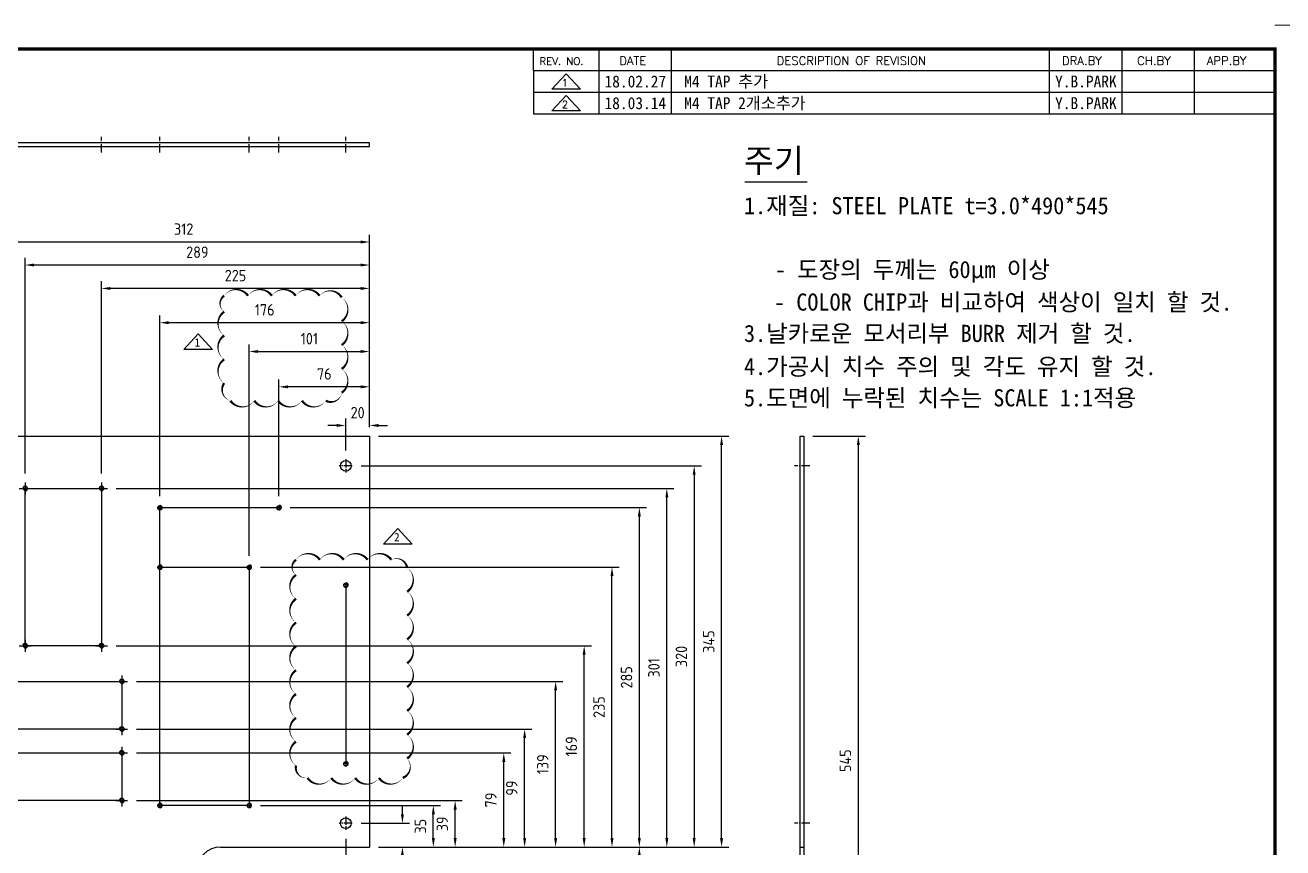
# Model space of a CAD drawing. Header units: millimetres. Extents: x 24815 to 37444, y -10619 to 6020.
# Drawn here: x 28258 to 29313, y -1064 to -373 of the extents above; entities that cross this region are included whole.
import ezdxf
from ezdxf.enums import TextEntityAlignment as Align

# ---------------------------------------------------------------- set-up
doc = ezdxf.new("R2010")
doc.units = ezdxf.units.MM
doc.linetypes.add('CENTER', pattern=[50.8, 31.75, -6.35, 6.35, -6.35])
doc.linetypes.add('CENTER1', pattern=[10, 7, -1, 1, -1])
doc.layers.add('case', color=3, linetype='Continuous', lineweight=30)
for name, color, linetype in [('CENTER', 1, 'CENTER'), ('CL', 1, 'CENTER'), ('FL', 3, 'Continuous'), ('FORMAT-1', 7, 'Continuous'), ('THIN', 3, 'Continuous')]:
    doc.layers.add(name, color=color, linetype=linetype)
doc.styles.add('HAN', font='')
doc.styles.add('RC', font='ROMANC.SHX')
doc.styles.get("Standard").update_dxf_attribs({"font": 'ISOCP.SHX', "bigfont": 'WHGTXT.SHX'})
doc.styles.get('HAN').set_extended_font_data('GulimChe')
doc.dimstyles.new('PS-3', dxfattribs={"dimscale": 3, "dimtxt": 3.2, "dimasz": 2.5, "dimexe": 2, "dimexo": 2.5, "dimgap": 2, "dimtad": 1, "dimtoh": 1, "dimrnd": 0.05, "dimzin": 12, "dimdsep": 46, "dimtxsty": 'Standard', "dimcen": 0, "dimclrt": 2, "dimazin": 3, "dimtfac": 1, "dimtofl": 0, "dimtmove": 0, "dimatfit": 3, "dimfxl": 0.18, "dimtolj": 1, "dimtzin": 0, "dimarcsym": 0})

# ---------------------------------------------------------------- blocks, each defined once
blk = doc.blocks.new('format-3')
at = {"color": 3, "lineweight": 9}
blk.add_line((414.5, 291.3), (419.5, 291.3), dxfattribs=at)
at = {"color": 180}
for p, q in [((258.97, 281.75), (258.97, 286.3)), ((272.71, 281.75), (272.71, 286.3)), ((287.94, 281.75), (287.94, 286.3)), ((367.22, 281.75), (367.22, 286.3)), ((382.45, 281.75), (382.45, 286.3)), ((397.61, 281.75), (397.61, 286.3)), ((258.97, 281.75), (414.5, 281.75))]:
    blk.add_line(p, q, dxfattribs=at)
at = {"layer": 'FORMAT-1', "const_width": 0.7}
blk.add_lwpolyline([(13, 5), (13, 286.3), (414.5, 286.3), (414.5, 5)], close=True, dxfattribs=at)
at = {"color": 2, "style": 'RC'}
for s, height, p in [('REV. NO.', 1.56, (260.23, 282.95)), ('DATE', 1.788, (276.95, 282.94)), ('DESCRIPTION OF REVISION', 1.7875, (309.98, 282.94)), ('DRA.BY', 1.788, (369.83, 282.94)), ('CH.BY', 1.788, (385.59, 282.94)), ('APP.BY', 1.788, (400.18, 282.94))]:
    blk.add_text(s, height=height, dxfattribs=at).set_placement(p)
at = {"style": 'HAN'}
for tag, height, p in [('MODEL-NAME', 3, (386.1, 31.53)), ('SCALE', 2.7, (320.81, 26.29)), ('PART-NAME', 3, (386.1, 26.29)), ('PART-NO', 3, (386.1, 21.01)), ('DRA-BY', 3, (260.72, 19.44)), ('CH-BY', 3, (277.21, 19.44)), ('APP-BY', 3, (293.7, 19.44)), ('관련업체', 3, (333.52, 9.26)), ('DRA-DATE', 2.5, (260.72, 7.47)), ('CH-DATE', 2.5, (277.21, 7.47)), ('APP-DATE', 2.5, (293.7, 7.47))]:
    blk.add_attdef(tag, text='', height=height, dxfattribs=at).set_placement(p, align=Align.MIDDLE_CENTER)
blk = doc.blocks.new('re3')
at = {"color": 180}
for p, q in [((0, 0), (0, -4.55)), ((6.87, -0.64), (3.86, -3.91)), ((6.87, -0.64), (9.88, -3.91)), ((13.74, -4.55), (13.74, 0)), ((28.97, -4.55), (28.97, 0)), ((108.25, -4.55), (108.25, 0)), ((123.49, -4.55), (123.49, 0)), ((138.64, -4.55), (138.64, 0)), ((0, -4.55), (155.53, -4.55)), ((9.88, -3.91), (3.86, -3.91))]:
    blk.add_line(p, q, dxfattribs=at)
at = {"color": 2, "style": 'RC', "oblique": 15}
blk.add_attdef('REV.NO', text='', height=1.56, dxfattribs=at).set_placement((6.59, -2.56), align=Align.MIDDLE_CENTER)
blk.add_attdef('-1', text='', height=1.56, dxfattribs=at).set_placement((9.37, -1.66), align=Align.MIDDLE_LEFT)
at = {"color": 2, "style": 'HAN'}
for tag, p in [('REV.-DATE', (21.36, -2.28)), ('DRA.BY', (115.87, -2.28)), ('CH.BY', (131.07, -2.28)), ('APP.BY', (147.09, -2.28))]:
    blk.add_attdef(tag, text='', height=2.5, dxfattribs=at).set_placement(p, align=Align.MIDDLE_CENTER)
blk.add_attdef('DESCRIPTION-OF-REVISION', text='', height=2.5, dxfattribs=at).set_placement((31.61, -2.28), align=Align.MIDDLE_LEFT)
blk = doc.blocks.new('*D776')
at = {"color": 0, "lineweight": -2, "transparency": 16777216}
for p, q in [((28526.7, -730), (28526.7, -703.1)), ((28546.7, -710.5), (28546.7, -703.1)), ((28519.2, -709.1), (28511.7, -709.1)), ((28554.2, -709.1), (28561.7, -709.1))]:
    blk.add_line(p, q, dxfattribs=at)
at = {"color": 0, "transparency": 16777216}
for points in [[(28519.2, -707.8), (28519.2, -710.3), (28526.7, -709.1)], [(28554.2, -707.8), (28554.2, -710.3), (28546.7, -709.1)]]:
    blk.add_solid(points, dxfattribs=at)
at = {"layer": 'Defpoints', "color": 0, "transparency": 16777216}
for p in [(28526.7, -709.1), (28546.7, -718), (28526.7, -737.5)]:
    blk.add_point(p, dxfattribs=at)
at = {"color": 2, "transparency": 16777216, "insert": (28536.7, -698.3), "char_height": 9.6, "attachment_point": 5}
blk.add_mtext('\\A1;20', dxfattribs=at)
blk = doc.blocks.new('*D777')
at = {"color": 0, "lineweight": -2, "transparency": 16777216}
for p, q in [((28321.7, -749.5), (28321.7, -588)), ((28546.7, -710.5), (28546.7, -588)), ((28539.2, -594), (28329.2, -594))]:
    blk.add_line(p, q, dxfattribs=at)
at = {"color": 0, "transparency": 16777216}
for points in [[(28329.2, -592.8), (28329.2, -595.3), (28321.7, -594)], [(28539.2, -592.8), (28539.2, -595.3), (28546.7, -594)]]:
    blk.add_solid(points, dxfattribs=at)
at = {"layer": 'Defpoints', "color": 0, "transparency": 16777216}
for p in [(28321.7, -594), (28546.7, -718), (28321.7, -757)]:
    blk.add_point(p, dxfattribs=at)
at = {"color": 2, "transparency": 16777216, "insert": (28434.2, -583.2), "char_height": 9.6, "attachment_point": 5}
blk.add_mtext('\\A1;225', dxfattribs=at)
blk = doc.blocks.new('*D778')
at = {"color": 0, "lineweight": -2, "transparency": 16777216}
for p, q in [((28257.7, -749.5), (28257.7, -568.4)), ((28546.7, -710.5), (28546.7, -568.4)), ((28539.2, -574.4), (28265.2, -574.4))]:
    blk.add_line(p, q, dxfattribs=at)
at = {"color": 0, "transparency": 16777216}
for points in [[(28265.2, -573.1), (28265.2, -575.6), (28257.7, -574.4)], [(28539.2, -573.1), (28539.2, -575.6), (28546.7, -574.4)]]:
    blk.add_solid(points, dxfattribs=at)
at = {"layer": 'Defpoints', "color": 0, "transparency": 16777216}
for p in [(28257.7, -574.4), (28546.7, -718), (28257.7, -757)]:
    blk.add_point(p, dxfattribs=at)
at = {"color": 2, "transparency": 16777216, "insert": (28402.2, -563.6), "char_height": 9.6, "attachment_point": 5}
blk.add_mtext('\\A1;289', dxfattribs=at)
blk = doc.blocks.new('*D706')
at = {"color": 0, "lineweight": -2, "transparency": 16777216}
for p, q in [((28234.7, -710.5), (28234.7, -549)), ((28242.2, -555), (28539.2, -555)), ((28546.7, -710.5), (28546.7, -549))]:
    blk.add_line(p, q, dxfattribs=at)
at = {"color": 0, "transparency": 16777216}
for points in [[(28242.2, -553.8), (28242.2, -556.3), (28234.7, -555)], [(28539.2, -553.8), (28539.2, -556.3), (28546.7, -555)]]:
    blk.add_solid(points, dxfattribs=at)
at = {"layer": 'Defpoints', "color": 0, "transparency": 16777216}
for p in [(28546.7, -555), (28234.7, -718), (28546.7, -718)]:
    blk.add_point(p, dxfattribs=at)
at = {"color": 2, "transparency": 16777216, "insert": (28390.7, -544.2), "char_height": 9.6, "attachment_point": 5}
blk.add_mtext('\\A1;312', dxfattribs=at)
blk = doc.blocks.new('*D780')
at = {"color": 0, "lineweight": -2, "ltscale": 10, "transparency": 16777216}
for p, q in [((28574.3, -1035.5), (28574.3, -1028)), ((28539.7, -1043), (28580.3, -1043)), ((28554.2, -1063), (28580.3, -1063)), ((28574.3, -1070.5), (28574.3, -1121.2)), ((28574.3, -1121.2), (28557.5, -1121.2))]:
    blk.add_line(p, q, dxfattribs=at)
at = {"color": 0, "ltscale": 10, "transparency": 16777216}
for points in [[(28573, -1035.5), (28575.5, -1035.5), (28574.3, -1043)], [(28573, -1070.5), (28575.5, -1070.5), (28574.3, -1063)]]:
    blk.add_solid(points, dxfattribs=at)
at = {"layer": 'Defpoints', "color": 0, "ltscale": 10, "transparency": 16777216}
for p in [(28532.2, -1043), (28574.3, -1043), (28546.7, -1063)]:
    blk.add_point(p, dxfattribs=at)
at = {"color": 2, "ltscale": 10, "transparency": 16777216, "insert": (28562.9, -1110.3), "char_height": 9.6, "attachment_point": 5}
blk.add_mtext('\\A1;20', dxfattribs=at)
blk = doc.blocks.new('*D781')
at = {"color": 0, "lineweight": -2, "ltscale": 10, "transparency": 16777216}
for p, q in [((28351.2, -1024), (28624.5, -1024)), ((28618.5, -1055.5), (28618.5, -1031.5)), ((28554.2, -1063), (28624.5, -1063))]:
    blk.add_line(p, q, dxfattribs=at)
at = {"color": 0, "ltscale": 10, "transparency": 16777216}
for points in [[(28617.3, -1031.5), (28619.8, -1031.5), (28618.5, -1024)], [(28617.3, -1055.5), (28619.8, -1055.5), (28618.5, -1063)]]:
    blk.add_solid(points, dxfattribs=at)
at = {"layer": 'Defpoints', "color": 0, "ltscale": 10, "transparency": 16777216}
for p in [(28343.7, -1024), (28618.5, -1024), (28546.7, -1063)]:
    blk.add_point(p, dxfattribs=at)
at = {"color": 2, "ltscale": 10, "transparency": 16777216, "insert": (28607.7, -1043.5), "char_height": 9.6, "attachment_point": 5, "rotation": 90}
blk.add_mtext('\\A1;39', dxfattribs=at)
blk = doc.blocks.new('*D782')
at = {"color": 0, "lineweight": -2, "ltscale": 10, "transparency": 16777216}
for p, q in [((28351.2, -984), (28665.3, -984)), ((28659.3, -1055.5), (28659.3, -991.5)), ((28554.2, -1063), (28665.3, -1063))]:
    blk.add_line(p, q, dxfattribs=at)
at = {"color": 0, "ltscale": 10, "transparency": 16777216}
for points in [[(28658.1, -991.5), (28660.6, -991.5), (28659.3, -984)], [(28658.1, -1055.5), (28660.6, -1055.5), (28659.3, -1063)]]:
    blk.add_solid(points, dxfattribs=at)
at = {"layer": 'Defpoints', "color": 0, "ltscale": 10, "transparency": 16777216}
for p in [(28343.7, -984), (28659.3, -984), (28546.7, -1063)]:
    blk.add_point(p, dxfattribs=at)
at = {"color": 2, "ltscale": 10, "transparency": 16777216, "insert": (28648.5, -1023.5), "char_height": 9.6, "attachment_point": 5, "rotation": 90}
blk.add_mtext('\\A1;79', dxfattribs=at)
blk = doc.blocks.new('*D783')
at = {"color": 0, "lineweight": -2, "ltscale": 10, "transparency": 16777216}
for p, q in [((28351.2, -964), (28682.8, -964)), ((28676.8, -1055.5), (28676.8, -971.5)), ((28554.2, -1063), (28682.8, -1063))]:
    blk.add_line(p, q, dxfattribs=at)
at = {"color": 0, "ltscale": 10, "transparency": 16777216}
for points in [[(28675.6, -971.5), (28678.1, -971.5), (28676.8, -964)], [(28675.6, -1055.5), (28678.1, -1055.5), (28676.8, -1063)]]:
    blk.add_solid(points, dxfattribs=at)
at = {"layer": 'Defpoints', "color": 0, "ltscale": 10, "transparency": 16777216}
for p in [(28343.7, -964), (28676.8, -964), (28546.7, -1063)]:
    blk.add_point(p, dxfattribs=at)
at = {"color": 2, "ltscale": 10, "transparency": 16777216, "insert": (28666, -1013.5), "char_height": 9.6, "attachment_point": 5, "rotation": 90}
blk.add_mtext('\\A1;99', dxfattribs=at)
blk = doc.blocks.new('*D784')
at = {"color": 0, "lineweight": -2, "ltscale": 10, "transparency": 16777216}
for p, q in [((28351.2, -924), (28708.8, -924)), ((28702.8, -1055.5), (28702.8, -931.5)), ((28554.2, -1063), (28708.8, -1063))]:
    blk.add_line(p, q, dxfattribs=at)
at = {"color": 0, "ltscale": 10, "transparency": 16777216}
for points in [[(28701.6, -931.5), (28704.1, -931.5), (28702.8, -924)], [(28701.6, -1055.5), (28704.1, -1055.5), (28702.8, -1063)]]:
    blk.add_solid(points, dxfattribs=at)
at = {"layer": 'Defpoints', "color": 0, "ltscale": 10, "transparency": 16777216}
for p in [(28343.7, -924), (28702.8, -924), (28546.7, -1063)]:
    blk.add_point(p, dxfattribs=at)
at = {"color": 2, "ltscale": 10, "transparency": 16777216, "insert": (28692, -993.5), "char_height": 9.6, "attachment_point": 5, "rotation": 90}
blk.add_mtext('\\A1;139', dxfattribs=at)
blk = doc.blocks.new('*D785')
at = {"color": 0, "lineweight": -2, "ltscale": 10, "transparency": 16777216}
for p, q in [((28334.2, -894), (28732.8, -894)), ((28726.8, -1055.5), (28726.8, -901.5)), ((28554.2, -1063), (28732.8, -1063))]:
    blk.add_line(p, q, dxfattribs=at)
at = {"color": 0, "ltscale": 10, "transparency": 16777216}
for points in [[(28725.5, -901.5), (28728, -901.5), (28726.8, -894)], [(28725.5, -1055.5), (28728, -1055.5), (28726.8, -1063)]]:
    blk.add_solid(points, dxfattribs=at)
at = {"layer": 'Defpoints', "color": 0, "ltscale": 10, "transparency": 16777216}
for p in [(28326.7, -894), (28726.8, -894), (28546.7, -1063)]:
    blk.add_point(p, dxfattribs=at)
at = {"color": 2, "ltscale": 10, "transparency": 16777216, "insert": (28716, -978.5), "char_height": 9.6, "attachment_point": 5, "rotation": 90}
blk.add_mtext('\\A1;169', dxfattribs=at)
blk = doc.blocks.new('*D786')
at = {"color": 0, "lineweight": -2, "ltscale": 10, "transparency": 16777216}
for p, q in [((28334.2, -762), (28802.1, -762)), ((28796.1, -1055.5), (28796.1, -769.5)), ((28554.2, -1063), (28802.1, -1063))]:
    blk.add_line(p, q, dxfattribs=at)
at = {"color": 0, "ltscale": 10, "transparency": 16777216}
for points in [[(28794.9, -769.5), (28797.4, -769.5), (28796.1, -762)], [(28794.9, -1055.5), (28797.4, -1055.5), (28796.1, -1063)]]:
    blk.add_solid(points, dxfattribs=at)
at = {"layer": 'Defpoints', "color": 0, "ltscale": 10, "transparency": 16777216}
for p in [(28326.7, -762), (28796.1, -762), (28546.7, -1063)]:
    blk.add_point(p, dxfattribs=at)
at = {"color": 2, "ltscale": 10, "transparency": 16777216, "insert": (28785.3, -912.5), "char_height": 9.6, "attachment_point": 5, "rotation": 90}
blk.add_mtext('\\A1;301', dxfattribs=at)
blk = doc.blocks.new('*D707')
at = {"color": 0, "lineweight": -2, "ltscale": 10, "transparency": 16777216}
for p, q in [((28554.2, -718), (28848.1, -718)), ((28842.1, -1055.5), (28842.1, -725.5)), ((28554.2, -1063), (28848.1, -1063))]:
    blk.add_line(p, q, dxfattribs=at)
at = {"color": 0, "ltscale": 10, "transparency": 16777216}
for points in [[(28840.8, -725.5), (28843.3, -725.5), (28842.1, -718)], [(28840.8, -1055.5), (28843.3, -1055.5), (28842.1, -1063)]]:
    blk.add_solid(points, dxfattribs=at)
at = {"layer": 'Defpoints', "color": 0, "ltscale": 10, "transparency": 16777216}
for p in [(28546.7, -718), (28842.1, -718), (28546.7, -1063)]:
    blk.add_point(p, dxfattribs=at)
at = {"color": 2, "ltscale": 10, "transparency": 16777216, "insert": (28831.3, -890.5), "char_height": 9.6, "attachment_point": 5, "rotation": 90}
blk.add_mtext('\\A1;345', dxfattribs=at)
blk = doc.blocks.new('*D708')
at = {"color": 0, "lineweight": -2, "ltscale": 10, "transparency": 16777216}
for p, q in [((28554.2, -1063), (28779.1, -1063)), ((28773.1, -1255.5), (28773.1, -1070.5)), ((28409.2, -1263), (28779.1, -1263))]:
    blk.add_line(p, q, dxfattribs=at)
at = {"color": 0, "ltscale": 10, "transparency": 16777216}
for points in [[(28771.8, -1070.5), (28774.3, -1070.5), (28773.1, -1063)], [(28771.8, -1255.5), (28774.3, -1255.5), (28773.1, -1263)]]:
    blk.add_solid(points, dxfattribs=at)
at = {"layer": 'Defpoints', "color": 0, "ltscale": 10, "transparency": 16777216}
for p in [(28546.7, -1063), (28773.1, -1063), (28401.7, -1263)]:
    blk.add_point(p, dxfattribs=at)
at = {"color": 2, "ltscale": 10, "transparency": 16777216, "insert": (28762.3, -1163), "char_height": 9.6, "attachment_point": 5, "rotation": 90}
blk.add_mtext('\\A1;200', dxfattribs=at)
blk = doc.blocks.new('*D709')
at = {"color": 0, "lineweight": -2, "ltscale": 10, "transparency": 16777216}
for p, q in [((28918.6, -718), (28962.8, -718)), ((28956.8, -725.5), (28956.8, -1255.5)), ((28918.6, -1263), (28962.8, -1263))]:
    blk.add_line(p, q, dxfattribs=at)
at = {"color": 0, "ltscale": 10, "transparency": 16777216}
for points in [[(28955.6, -725.5), (28958.1, -725.5), (28956.8, -718)], [(28955.6, -1255.5), (28958.1, -1255.5), (28956.8, -1263)]]:
    blk.add_solid(points, dxfattribs=at)
at = {"layer": 'Defpoints', "color": 0, "ltscale": 10, "transparency": 16777216}
for p in [(28911.1, -718), (28911.1, -1263), (28956.8, -1263)]:
    blk.add_point(p, dxfattribs=at)
at = {"color": 2, "ltscale": 10, "transparency": 16777216, "insert": (28946, -990.5), "char_height": 9.6, "attachment_point": 5, "rotation": 90}
blk.add_mtext('\\A1;545', dxfattribs=at)
blk = doc.blocks.new('ADSADSGA')
at = {"color": 1, "linetype": 'CENTER1'}
for p, q in [((-19883.5, 17648.6), (-19896.5, 17648.6)), ((-19883.5, 17348.6), (-19896.5, 17348.6)), ((-19896.5, 17230.1), (-19883.5, 17230.1)), ((-19896.5, 17137.1), (-19883.5, 17137.1))]:
    blk.add_line(p, q, dxfattribs=at)
at = {"layer": 'case', "color": 3, "lineweight": -3}
for p, q in [((-19891.5, 17673.6), (-19888.5, 17673.6)), ((-19891.5, 17128.6), (-19891.5, 17673.6)), ((-19888.5, 17673.6), (-19888.5, 17128.6)), ((-19888.5, 17128.6), (-19891.5, 17128.6))]:
    blk.add_line(p, q, dxfattribs=at)
at = {"layer": 'case', "color": 3}
blk.add_line((-19891.5, 17328.6), (-19888.5, 17328.6), dxfattribs=at)
blk = doc.blocks.new('*D729')
at = {"color": 0, "lineweight": -2, "ltscale": 10, "transparency": 16777216}
for p, q in [((28455.2, -1028), (28606.2, -1028)), ((28600.2, -1055.5), (28600.2, -1035.5)), ((28554.2, -1063), (28606.2, -1063))]:
    blk.add_line(p, q, dxfattribs=at)
at = {"color": 0, "ltscale": 10, "transparency": 16777216}
for points in [[(28599, -1035.5), (28601.5, -1035.5), (28600.2, -1028)], [(28599, -1055.5), (28601.5, -1055.5), (28600.2, -1063)]]:
    blk.add_solid(points, dxfattribs=at)
at = {"layer": 'Defpoints', "color": 0, "ltscale": 10, "transparency": 16777216}
for p in [(28447.7, -1028), (28600.2, -1028), (28546.7, -1063)]:
    blk.add_point(p, dxfattribs=at)
at = {"color": 2, "ltscale": 10, "transparency": 16777216, "insert": (28589.4, -1045.5), "char_height": 9.6, "attachment_point": 5, "rotation": 90}
blk.add_mtext('\\A1;35', dxfattribs=at)
blk = doc.blocks.new('*D723')
at = {"color": 0, "lineweight": -2, "ltscale": 10, "transparency": 16777216}
for p, q in [((28455.2, -828), (28756.1, -828)), ((28750.1, -1055.5), (28750.1, -835.5)), ((28554.2, -1063), (28756.1, -1063))]:
    blk.add_line(p, q, dxfattribs=at)
at = {"color": 0, "ltscale": 10, "transparency": 16777216}
for points in [[(28748.9, -835.5), (28751.4, -835.5), (28750.1, -828)], [(28748.9, -1055.5), (28751.4, -1055.5), (28750.1, -1063)]]:
    blk.add_solid(points, dxfattribs=at)
at = {"layer": 'Defpoints', "color": 0, "ltscale": 10, "transparency": 16777216}
for p in [(28447.7, -828), (28750.1, -828), (28546.7, -1063)]:
    blk.add_point(p, dxfattribs=at)
at = {"color": 2, "ltscale": 10, "transparency": 16777216, "insert": (28739.3, -945.5), "char_height": 9.6, "attachment_point": 5, "rotation": 90}
blk.add_mtext('\\A1;235', dxfattribs=at)
blk = doc.blocks.new('*D724')
at = {"color": 0, "lineweight": -2, "ltscale": 10, "transparency": 16777216}
for p, q in [((28480.2, -778), (28779.1, -778)), ((28773.1, -1055.5), (28773.1, -785.5)), ((28554.2, -1063), (28779.1, -1063))]:
    blk.add_line(p, q, dxfattribs=at)
at = {"color": 0, "ltscale": 10, "transparency": 16777216}
for points in [[(28771.8, -785.5), (28774.3, -785.5), (28773.1, -778)], [(28771.8, -1055.5), (28774.3, -1055.5), (28773.1, -1063)]]:
    blk.add_solid(points, dxfattribs=at)
at = {"layer": 'Defpoints', "color": 0, "ltscale": 10, "transparency": 16777216}
for p in [(28472.7, -778), (28773.1, -778), (28546.7, -1063)]:
    blk.add_point(p, dxfattribs=at)
at = {"color": 2, "ltscale": 10, "transparency": 16777216, "insert": (28762.3, -920.5), "char_height": 9.6, "attachment_point": 5, "rotation": 90}
blk.add_mtext('\\A1;285', dxfattribs=at)
blk = doc.blocks.new('*D725')
at = {"color": 0, "lineweight": -2, "ltscale": 10, "transparency": 16777216}
for p, q in [((28539.7, -743), (28825.1, -743)), ((28819.1, -750.5), (28819.1, -1055.5)), ((28554.2, -1063), (28825.1, -1063))]:
    blk.add_line(p, q, dxfattribs=at)
at = {"color": 0, "ltscale": 10, "transparency": 16777216}
for points in [[(28817.8, -750.5), (28820.3, -750.5), (28819.1, -743)], [(28817.8, -1055.5), (28820.3, -1055.5), (28819.1, -1063)]]:
    blk.add_solid(points, dxfattribs=at)
at = {"layer": 'Defpoints', "color": 0, "ltscale": 10, "transparency": 16777216}
for p in [(28532.2, -743), (28546.7, -1063), (28819.1, -1063)]:
    blk.add_point(p, dxfattribs=at)
at = {"color": 2, "ltscale": 10, "transparency": 16777216, "insert": (28808.3, -903), "char_height": 9.6, "attachment_point": 5, "rotation": 90}
blk.add_mtext('\\A1;320', dxfattribs=at)
blk = doc.blocks.new('*D726')
at = {"color": 0, "lineweight": -2, "transparency": 16777216}
for p, q in [((28470.7, -768.5), (28470.7, -670.6)), ((28546.7, -710.5), (28546.7, -670.6)), ((28539.2, -676.6), (28478.2, -676.6))]:
    blk.add_line(p, q, dxfattribs=at)
at = {"color": 0, "transparency": 16777216}
for points in [[(28478.2, -675.4), (28478.2, -677.9), (28470.7, -676.6)], [(28539.2, -675.4), (28539.2, -677.9), (28546.7, -676.6)]]:
    blk.add_solid(points, dxfattribs=at)
at = {"layer": 'Defpoints', "color": 0, "transparency": 16777216}
for p in [(28470.7, -676.6), (28546.7, -718), (28470.7, -776)]:
    blk.add_point(p, dxfattribs=at)
at = {"color": 2, "transparency": 16777216, "insert": (28508.7, -665.8), "char_height": 9.6, "attachment_point": 5}
blk.add_mtext('\\A1;76', dxfattribs=at)
blk = doc.blocks.new('*D727')
at = {"color": 0, "lineweight": -2, "transparency": 16777216}
for p, q in [((28445.7, -818.5), (28445.7, -641)), ((28546.7, -710.5), (28546.7, -641)), ((28453.2, -647), (28539.2, -647))]:
    blk.add_line(p, q, dxfattribs=at)
at = {"color": 0, "transparency": 16777216}
for points in [[(28453.2, -645.7), (28453.2, -648.2), (28445.7, -647)], [(28539.2, -645.7), (28539.2, -648.2), (28546.7, -647)]]:
    blk.add_solid(points, dxfattribs=at)
at = {"layer": 'Defpoints', "color": 0, "transparency": 16777216}
for p in [(28546.7, -647), (28546.7, -718), (28445.7, -826)]:
    blk.add_point(p, dxfattribs=at)
at = {"color": 2, "transparency": 16777216, "insert": (28496.2, -636.2), "char_height": 9.6, "attachment_point": 5}
blk.add_mtext('\\A1;101', dxfattribs=at)
blk = doc.blocks.new('*D728')
at = {"color": 0, "lineweight": -2, "transparency": 16777216}
for p, q in [((28370.7, -768.5), (28370.7, -616.8)), ((28546.7, -710.5), (28546.7, -616.8)), ((28539.2, -622.8), (28378.2, -622.8))]:
    blk.add_line(p, q, dxfattribs=at)
at = {"color": 0, "transparency": 16777216}
for points in [[(28378.2, -621.5), (28378.2, -624), (28370.7, -622.8)], [(28539.2, -621.5), (28539.2, -624), (28546.7, -622.8)]]:
    blk.add_solid(points, dxfattribs=at)
at = {"layer": 'Defpoints', "color": 0, "transparency": 16777216}
for p in [(28370.7, -622.8), (28546.7, -718), (28370.7, -776)]:
    blk.add_point(p, dxfattribs=at)
at = {"color": 2, "transparency": 16777216, "insert": (28458.7, -612), "char_height": 9.6, "attachment_point": 5}
blk.add_mtext('\\A1;176', dxfattribs=at)
blk = doc.blocks.new('A$C4C521A20')
at = {"color": 1, "linetype": 'CENTER1'}
for p, q in [((130.5, 520), (119.5, 520)), ((125, 525.5), (125, 514.5)), ((-325, 425.5), (-325, 414.5)), ((-319.5, 420), (-330.5, 420)), ((125, 225.5), (125, 214.5)), ((125, 225.5), (125, 214.5)), ((130.5, 220), (119.5, 220)), ((130.5, 220), (119.5, 220)), ((-213, 101.5), (-231, 101.5)), ((-15.5, 101.5), (-34, 101.5)), ((-325, 25.5), (-325, 14.5)), ((-319.5, 20), (-330.5, 20)), ((-213, 8.5), (-231, 8.5)), ((-15.5, 8.5), (-34, 8.5))]:
    blk.add_line(p, q, dxfattribs=at)
at = {"color": 1, "linetype": 'CENTER1', "lineweight": -3}
for p, q in [((-222, 110.5), (-222, 92.5)), ((-25, 110.5), (-25, 92.5)), ((-222, 17.5), (-222, -0.5)), ((-25, 17.5), (-25, -0.5))]:
    blk.add_line(p, q, dxfattribs=at)
for centre, radius in [((-144, 501), 1.62), ((-80, 501), 1.62), ((-31, 485), 1.62), ((69, 485), 1.62), ((-31, 435), 1.62), ((44, 435), 1.62), ((-270, 427.6), 2.46), ((-203.5, 427.6), 2.46), ((125, 420), 1.62), ((-265.5, 380), 1.62), ((-208, 380), 1.62), ((-144, 369), 1.62), ((-80, 369), 1.62), ((-260.3, 363), 1.62), ((-213.3, 363), 1.62), ((-173, 339), 1.62), ((-63, 339), 1.62), ((-173, 299), 1.62), ((-63, 299), 1.62), ((-173, 279), 1.62), ((-63, 279), 1.62), ((-260.3, 267), 1.62), ((-213.3, 267), 1.62), ((125, 270), 1.62), ((-265.5, 250), 1.62), ((-208, 250), 1.62), ((-173, 239), 1.62), ((-63, 239), 1.62), ((-31, 235), 1.62), ((44, 235), 1.62)]:
    blk.add_circle(centre, radius)
at = {"layer": 'case', "color": 3, "lineweight": -3}
for p, q in [((-167, 465), (-167, 545)), ((-167, 545), (145, 545)), ((145, 545), (145, 200)), ((-345, 0), (-345, 445)), ((-345, 445), (-187, 445)), ((20, 200), (145, 200)), ((0, 180), (0, 0)), ((-345, 0), (0, 0))]:
    blk.add_line(p, q, dxfattribs=at)
for centre, radius in [((125, 520), 4.5), ((-325, 420), 4.5), ((125, 220), 4.5), ((-222, 101.5), 5), ((-25, 101.5), 5), ((-238.5, 101.5), 4), ((-8.5, 101.5), 4), ((-325, 20), 4.5), ((-238.5, 8.5), 4), ((-222, 8.5), 5), ((-25, 8.5), 5), ((-8.5, 8.5), 4)]:
    blk.add_circle(centre, radius, dxfattribs=at)
at = {"layer": 'case', "color": 3}
blk.add_circle((125, 220), 4.5, dxfattribs=at)
at = {"layer": 'case', "color": 3, "lineweight": -3}
for centre, start, end in [((-187, 465), 270, 0), ((20, 180), 90, 180)]:
    blk.add_arc(centre, 20, start, end, dxfattribs=at)
at = {"layer": 'CENTER'}
for p, q in [((-149, 501), (-139, 501)), ((-144, 506), (-144, 496)), ((-85, 501), (-75, 501)), ((-80, 506), (-80, 496)), ((-31, 487), (-31, 483)), ((69, 487), (69, 483)), ((-29, 485), (-33, 485)), ((71, 485), (67, 485)), ((-29, 435), (-33, 435)), ((-31, 437), (-31, 433)), ((46, 435), (42, 435)), ((44, 437), (44, 433)), ((127, 420), (123, 420)), ((125, 422), (125, 418)), ((-270.5, 380), (-260.5, 380)), ((-265.5, 385), (-265.5, 375)), ((-213, 380), (-203, 380)), ((-208, 385), (-208, 375)), ((-144, 374), (-144, 364)), ((-80, 374), (-80, 364)), ((-265.3, 363), (-255.3, 363)), ((-260.3, 368), (-260.3, 358)), ((-218.3, 363), (-208.3, 363)), ((-213.3, 368), (-213.3, 358)), ((-149, 369), (-139, 369)), ((-85, 369), (-75, 369)), ((-178, 339), (-168, 339)), ((-173, 344), (-173, 334)), ((-68, 339), (-58, 339)), ((-63, 344), (-63, 334)), ((-178, 299), (-168, 299)), ((-173, 304), (-173, 294)), ((-68, 299), (-58, 299)), ((-63, 304), (-63, 294)), ((-178, 279), (-168, 279)), ((-173, 284), (-173, 274)), ((-68, 279), (-58, 279)), ((-63, 284), (-63, 274)), ((-265.3, 267), (-255.3, 267)), ((-260.3, 272), (-260.3, 262)), ((-218.3, 267), (-208.3, 267)), ((-213.3, 272), (-213.3, 262)), ((127, 270), (123, 270)), ((125, 272), (125, 268)), ((-265.5, 255), (-265.5, 245)), ((-208, 255), (-208, 245)), ((-270.5, 250), (-260.5, 250)), ((-213, 250), (-203, 250)), ((-173, 244), (-173, 234)), ((-63, 244), (-63, 234)), ((-178, 239), (-168, 239)), ((-68, 239), (-58, 239)), ((-29, 235), (-33, 235)), ((-31, 237), (-31, 233)), ((46, 235), (42, 235)), ((44, 237), (44, 233))]:
    blk.add_line(p, q, dxfattribs=at)
at = {"layer": 'CENTER', "ltscale": 10}
for p, q in [((-31, 435), (-31, 485)), ((-31, 485), (69, 485)), ((125, 420), (125, 270)), ((-238.5, 106.5), (-238.5, 96.5)), ((-8.5, 106.5), (-8.5, 96.5)), ((-243.5, 101.5), (-233.5, 101.5)), ((-13.5, 101.5), (-3.5, 101.5)), ((-238.5, 13.5), (-238.5, 3.5)), ((-8.5, 13.5), (-8.5, 3.5)), ((-243.5, 8.5), (-233.5, 8.5)), ((-13.5, 8.5), (-3.5, 8.5))]:
    blk.add_line(p, q, dxfattribs=at)
for points in [[(-144, 501), (-80, 501), (-80, 369), (-144, 369)], [(-31, 435), (44, 435), (44, 235), (-31, 235)], [(-208, 250), (-265.5, 250), (-265.5, 380), (-208, 380)], [(-260.3, 363), (-213.3, 363), (-213.3, 267), (-260.3, 267)], [(-173, 339), (-63, 339), (-63, 299), (-173, 299)], [(-173, 279), (-63, 279), (-63, 239), (-173, 239)], [(-238.5, 101.5), (-8.5, 101.5), (-8.5, 8.5), (-238.5, 8.5)], [(-222, 101.5), (-25, 101.5), (-25, 8.5), (-222, 8.5)]]:
    blk.add_lwpolyline(points, close=True, dxfattribs=at)
at = {"layer": 'CL'}
for p, q in [((-274, 427.6), (-266, 427.6)), ((-270, 431.6), (-270, 423.6)), ((-207.5, 427.6), (-199.5, 427.6)), ((-203.5, 431.6), (-203.5, 423.6))]:
    blk.add_line(p, q, dxfattribs=at)
at = {"layer": 'FL'}
for centre in [(-270, 427.6), (-203.5, 427.6)]:
    blk.add_arc(centre, 3, 270, 180, dxfattribs=at)
at = {"layer": 'THIN'}
for centre, start, end in [((-144, 501), 255, 165), ((-80, 501), 255, 165), ((-31, 485), 165, 75), ((69, 485), 165, 75), ((-31, 435), 165, 75), ((44, 435), 165, 75), ((125, 420), 165, 75), ((-265.5, 380), 255, 165), ((-208, 380), 255, 165), ((-144, 369), 255, 165), ((-80, 369), 255, 165), ((-260.3, 363), 255, 165), ((-213.3, 363), 255, 165), ((-173, 339), 255, 165), ((-63, 339), 255, 165), ((-173, 299), 255, 165), ((-63, 299), 255, 165), ((-173, 279), 255, 165), ((-63, 279), 255, 165), ((-260.3, 267), 255, 165), ((-213.3, 267), 255, 165), ((125, 270), 165, 75), ((-265.5, 250), 255, 165), ((-208, 250), 255, 165), ((-173, 239), 255, 165), ((-63, 239), 255, 165), ((-31, 235), 165, 75), ((44, 235), 165, 75)]:
    blk.add_arc(centre, 2, start, end, dxfattribs=at)
blk = doc.blocks.new('*D815')
at = {"color": 0, "lineweight": -2, "transparency": 16777216}
for p, q in [((28546.7, -1070.5), (28546.7, -1403.1)), ((28056.7, -1270.5), (28056.7, -1403.1)), ((28064.2, -1397.1), (28539.2, -1397.1))]:
    blk.add_line(p, q, dxfattribs=at)
at = {"color": 0, "transparency": 16777216}
for points in [[(28064.2, -1395.9), (28064.2, -1398.4), (28056.7, -1397.1)], [(28539.2, -1395.9), (28539.2, -1398.4), (28546.7, -1397.1)]]:
    blk.add_solid(points, dxfattribs=at)
at = {"layer": 'Defpoints', "color": 0, "transparency": 16777216}
for p in [(28546.7, -1063), (28056.7, -1263), (28546.7, -1397.1)]:
    blk.add_point(p, dxfattribs=at)
at = {"color": 2, "transparency": 16777216, "insert": (28301.7, -1386.3), "char_height": 9.6, "attachment_point": 5}
blk.add_mtext('\\A1;490', dxfattribs=at)
blk = doc.blocks.new('*D816')
at = {"color": 0, "lineweight": -2, "transparency": 16777216}
for p, q in [((28526.7, -1056), (28526.7, -1321)), ((28393.2, -1267), (28393.2, -1321)), ((28400.7, -1315), (28519.2, -1315))]:
    blk.add_line(p, q, dxfattribs=at)
at = {"color": 0, "transparency": 16777216}
for points in [[(28400.7, -1313.8), (28400.7, -1316.3), (28393.2, -1315)], [(28519.2, -1313.8), (28519.2, -1316.3), (28526.7, -1315)]]:
    blk.add_solid(points, dxfattribs=at)
at = {"layer": 'Defpoints', "color": 0, "transparency": 16777216}
for p in [(28526.7, -1048.5), (28393.2, -1259.5), (28526.7, -1315)]:
    blk.add_point(p, dxfattribs=at)
at = {"color": 2, "transparency": 16777216, "insert": (28460, -1304.2), "char_height": 9.6, "attachment_point": 5}
blk.add_mtext('\\A1;133.5', dxfattribs=at)

msp = doc.modelspace()

# ---------------------------------------------------------------- linework, layer by layer
at = {"color": 1, "linetype": 'CENTER1'}
for p, q in [((28321.709, -479.83343), (28321.709, -466.83343)), ((28370.70624, -479.83343), (28370.70624, -466.83343)), ((28445.70624, -479.83343), (28445.70624, -466.83343)), ((28470.70624, -479.83343), (28470.70624, -466.83343)), ((28526.72519, -479.83343), (28526.72519, -466.83343))]:
    msp.add_line(p, q, dxfattribs=at)
msp.add_line((28861.53792, -504.65164), (28913.80952, -504.65164))
at = {"color": 180}
for p, q in [((28402.92932, -632.12056), (28390.90104, -645.22456)), ((28402.92932, -632.12056), (28414.95759, -645.22456)), ((28414.95759, -645.22456), (28390.90104, -645.22456)), ((28570.34817, -795.49009), (28558.31989, -808.59409)), ((28570.34817, -795.49009), (28582.37644, -808.59409)), ((28582.37644, -808.59409), (28558.31989, -808.59409))]:
    msp.add_line(p, q, dxfattribs=at)
at = {"color": 6}
msp.add_lwpolyline([(28424.71923, -600.16907, 0, 2, -0.52056705), (28444.71923, -600.16907, 0, 2, -0.52056705), (28464.71923, -600.16907, 0, 2, -0.52056705), (28484.71923, -600.16907, 0, 2, -0.52056705), (28504.71923, -600.16907, 0, 2, -0.52056705), (28523.29878, -601.58952, 0, 2, -0.52056705), (28523.29878, -621.58952, 0, 2, -0.52056705), (28523.29878, -641.58952, 0, 2, -0.52056705), (28523.29878, -661.58952, 0, 2, -0.52056705), (28523.29878, -681.58952, 0, 2, -0.52056705), (28509.98638, -688.27712, 0, 2, -0.52056705), (28489.98638, -688.27712, 0, 2, -0.52056705), (28469.98638, -688.27712, 0, 2, -0.52056705), (28449.98638, -688.27712, 0, 2, -0.52056705), (28429.98638, -688.27712, 0, 2, -0.52056705), (28424.71923, -673.54427, 0, 2, -0.52056705), (28424.71923, -653.54427, 0, 2, -0.52056705), (28424.71923, -633.54427, 0, 2, -0.52056705), (28424.71923, -613.54427, 0, 2, -0.52056705), (28424.71923, -600.16907, 0, 2, -0.52056705)], format="xyseb", dxfattribs=at)
msp.add_lwpolyline([(28484.99817, -821.85585, 0, 2, -0.52056705), (28504.99817, -821.85585, 0, 2, -0.52056705), (28524.99817, -821.85585, 0, 2, -0.52056705), (28544.99817, -821.85585, 0, 2, -0.52056705), (28564.99817, -821.85585, 0, 2, -0.52056705), (28578.23224, -828.62177, 0, 2, -0.52056705), (28578.23224, -848.62177, 0, 2, -0.52056705), (28578.23224, -868.62177, 0, 2, -0.52056705), (28578.23224, -888.62177, 0, 2, -0.52056705), (28578.23224, -908.62177, 0, 2, -0.52056705), (28578.23224, -928.62177, 0, 2, -0.52056705), (28578.23224, -948.62177, 0, 2, -0.52056705), (28578.23224, -968.62177, 0, 2, -0.52056705), (28578.23224, -988.62177, 0, 2, -0.52056705), (28574.57967, -1004.9692, 0, 2, -0.52056705), (28554.57967, -1004.9692, 0, 2, -0.52056705), (28534.57967, -1004.9692, 0, 2, -0.52056705), (28514.57967, -1004.9692, 0, 2, -0.52056705), (28494.57967, -1004.9692, 0, 2, -0.52056705), (28484.99817, -994.55071, 0, 2, -0.52056705), (28484.99817, -974.55071, 0, 2, -0.52056705), (28484.99817, -954.55071, 0, 2, -0.52056705), (28484.99817, -934.55071, 0, 2, -0.52056705), (28484.99817, -914.55071, 0, 2, -0.52056705), (28484.99817, -894.55071, 0, 2, -0.52056705), (28484.99817, -874.55071, 0, 2, -0.52056705), (28484.99817, -854.55071, 0, 2, -0.52056705), (28484.99817, -834.55071, 0, 2, -0.52056705)], format="xyseb", close=True, dxfattribs=at)
at = {"layer": 'case', "color": 3, "lineweight": -3}
for p, q in [((28546.72519, -471.83343), (28056.72519, -471.83343)), ((28056.72519, -474.83343), (28546.72519, -474.83343)), ((28546.72519, -474.83343), (28546.72519, -471.83343))]:
    msp.add_line(p, q, dxfattribs=at)

# ---------------------------------------------------------------- block references
at = {"xscale": 4.000000000007276, "yscale": 4.000000000007276, "zscale": 4.000000000007276}
msp.add_blockref('format-3', (27648.41404, -1538.16844), dxfattribs=at)
ref = msp.add_blockref('re3', (28684.27723, -411.16844), dxfattribs=dict(xscale=4.000000000007276, yscale=4.000000000007276, zscale=4.000000000007276))
ref.add_attrib('DRA.BY', 'Y.B.PARK', dxfattribs={"color": 2, "height": 10, "style": 'HAN'}).set_placement((29147.75778, -420.26844), align=Align.MIDDLE_CENTER)
ref.add_attrib('DESCRIPTION-OF-REVISION', 'M4 TAP 추가', dxfattribs={"color": 2, "height": 10, "style": 'HAN'}).set_placement((28810.7276, -420.26844), align=Align.MIDDLE_LEFT)
ref.add_attrib('REV.-DATE', '18.02.27', dxfattribs={"color": 2, "height": 10, "style": 'HAN'}).set_placement((28769.71046, -420.26844), align=Align.MIDDLE_CENTER)
ref.add_attrib('REV.NO', '1', dxfattribs={"color": 2, "height": 6.24, "style": 'RC'}).set_placement((28710.63086, -421.3977), align=Align.MIDDLE_CENTER)
ref = msp.add_blockref('re3', (28684.27723, -429.36844), dxfattribs=dict(xscale=4.000000000007276, yscale=4.000000000007276, zscale=4.000000000007276))
ref.add_attrib('DRA.BY', 'Y.B.PARK', dxfattribs={"color": 2, "height": 10, "style": 'HAN'}).set_placement((29147.75778, -438.46844), align=Align.MIDDLE_CENTER)
ref.add_attrib('DESCRIPTION-OF-REVISION', 'M4 TAP 2개소추가', dxfattribs={"color": 2, "height": 10, "style": 'HAN'}).set_placement((28810.7276, -438.46844), align=Align.MIDDLE_LEFT)
ref.add_attrib('REV.-DATE', '18.03.14', dxfattribs={"color": 2, "height": 10, "style": 'HAN'}).set_placement((28769.71046, -438.46844), align=Align.MIDDLE_CENTER)
ref.add_attrib('REV.NO', '2', dxfattribs={"color": 2, "height": 6.24, "style": 'RC'}).set_placement((28710.63086, -439.5977), align=Align.MIDDLE_CENTER)
for name, p in [('A$C4C521A20', (28401.72519, -1262.9848)), ('ADSADSGA', (48799.63263, -18391.58128))]:
    msp.add_blockref(name, p)

# ---------------------------------------------------------------- texts
at = {"color": 2, "style": 'HAN'}
for s, height, p in [('주기', 20, (28860.8537, -496.79254)), ('1.재질: STEEL PLATE t=3.0*490*545', 14.4, (28860.8537, -531.73666)), ('- 도장의 두께는 60µm 이상', 14.4, (28886.76404, -585.33666)), ('- COLOR CHIP과 비교하여 색상이 일치 할 것.', 14.4, (28886.12314, -612.65327)), ('3.날카로운 모서리부 BURR 제거 할 것.', 14.4, (28860.8537, -638.96)), ('1', 7, (28399.92859, -642.9136)), ('4.가공시 치수 주의 및 각도 유지 할 것.', 14.4, (28860.8537, -666.75666)), ('5.도면에 누락된 치수는 SCALE 1:1적용', 14.4, (28860.8537, -693.06339)), ('2', 7, (28567.34744, -806.28313))]:
    msp.add_text(s, height=height, dxfattribs=at).set_placement(p)

# ---------------------------------------------------------------- dimensions: what is measured, and where the dimension line sits
for base, p1, p2, picture, middle in [((28546.72519, -555.04071), (28234.72519, -717.9848), (28546.72519, -717.9848), '*D706', (28390.72519, -544.23976)), ((28257.72519, -574.37768), (28546.72519, -717.9848), (28257.72519, -756.9848), '*D778', (28402.22519, -563.57673)), ((28321.72519, -594.02706), (28546.72519, -717.9848), (28321.72519, -756.9848), '*D777', (28434.22519, -583.22612)), ((28546.72519, -1397.11582), (28056.72519, -1262.9848), (28546.72519, -1062.9848), '*D815', (28301.72519, -1386.31582))]:
    dim = msp.add_linear_dim(base=base, p1=p1, p2=p2, dimstyle='PS-3')
    dim.commit()
    dim.dimension.update_dxf_attribs({"geometry": picture, "text_midpoint": middle})
for base, p1, p2, picture, middle in [((28370.72243, -622.79153), (28546.72519, -717.9848), (28370.72243, -775.9848), '*D728', (28458.72381, -622.79153)), ((28546.72519, -646.96943), (28445.72243, -825.9848), (28546.72519, -717.9848), '*D727', (28496.22381, -646.96943)), ((28470.72243, -676.64224), (28546.72519, -717.9848), (28470.72243, -775.9848), '*D726', (28508.72381, -676.64224)), ((28526.72519, -709.06258), (28546.72519, -717.9848), (28526.72519, -737.4848), '*D776', (28536.72519, -709.06258))]:
    dim = msp.add_linear_dim(base=base, p1=p1, p2=p2, dimstyle='PS-3')
    dim.commit()
    dim.dimension.update_dxf_attribs({"geometry": picture, "text_midpoint": middle, "dimtype": 160})
at = {"ltscale": 10}
for base, p1, p2, picture, middle in [((28842.05537, -717.9848), (28546.72519, -1062.9848), (28546.72519, -717.9848), '*D707', (28831.25537, -890.4848)), ((28956.82312, -1262.9848), (28911.14145, -717.9848), (28911.14145, -1262.9848), '*D709', (28946.02312, -990.4848)), ((28819.09789, -1062.9848), (28532.22519, -742.9848), (28546.72519, -1062.9848), '*D725', (28808.29695, -902.9848)), ((28796.14042, -761.9848), (28546.72519, -1062.9848), (28326.72519, -761.9848), '*D786', (28785.34042, -912.4848)), ((28773.09932, -777.9848), (28546.72519, -1062.9848), (28472.72243, -777.9848), '*D724', (28762.29837, -920.4848)), ((28750.14184, -827.9848), (28546.72519, -1062.9848), (28447.72243, -827.9848), '*D723', (28739.3409, -945.4848)), ((28726.77385, -893.9848), (28546.72519, -1062.9848), (28326.72519, -893.9848), '*D785', (28715.97385, -978.4848)), ((28702.82597, -923.9848), (28546.72519, -1062.9848), (28343.72519, -923.9848), '*D784', (28692.02597, -993.4848)), ((28676.8286, -963.9848), (28546.72519, -1062.9848), (28343.72519, -963.9848), '*D783', (28666.0286, -1013.4848)), ((28659.32373, -983.9848), (28546.72519, -1062.9848), (28343.72519, -983.9848), '*D782', (28648.52373, -1023.4848)), ((28618.5269, -1023.9848), (28546.72519, -1062.9848), (28343.72519, -1023.9848), '*D781', (28607.7269, -1043.4848)), ((28600.23906, -1027.9848), (28546.72519, -1062.9848), (28447.72243, -1027.9848), '*D729', (28589.43906, -1045.4848)), ((28773.09932, -1062.9848), (28401.72519, -1262.9848), (28546.72519, -1062.9848), '*D708', (28762.29837, -1162.9848))]:
    dim = msp.add_linear_dim(base=base, p1=p1, p2=p2, angle=90, dimstyle='PS-3', dxfattribs=at)
    dim.commit()
    dim.dimension.update_dxf_attribs({"geometry": picture, "text_midpoint": middle})
dim = msp.add_linear_dim(base=(28574.28936, -1042.9848), p1=(28546.72519, -1062.9848), p2=(28532.22519, -1042.9848), angle=90, dimstyle='PS-3', dxfattribs=at)
dim.commit()
dim.dimension.update_dxf_attribs({"geometry": '*D780', "text_midpoint": (28562.88369, -1121.15033), "dimtype": 160})
dim = msp.add_linear_dim(base=(28526.72519, -1315.03406), p1=(28393.22519, -1259.4848), p2=(28526.72519, -1048.4848), dimstyle='PS-3', override={"dimtmove": 1})
dim.commit()
dim.dimension.update_dxf_attribs({"geometry": '*D816', "text_midpoint": (28459.97519, -1304.23406)})

doc.saveas('drawing.dxf')
